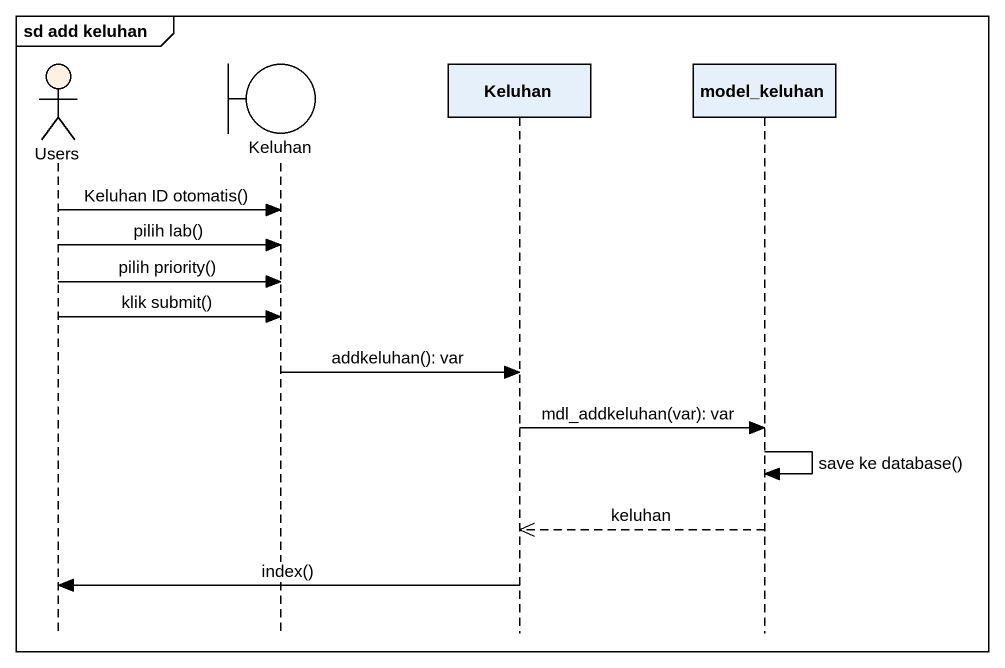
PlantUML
@startuml
mainframe sd add keluhan
hide footbox
actor Users #FCF2E3
boundary Keluhan
participant "Keluhan" as Keluhan_2
participant model_keluhan

Users -> Keluhan : Keluhan ID otomatis()
Users -> Keluhan : pilih lab()
Users -> Keluhan : pilih priority()
Users -> Keluhan : klik submit()
Keluhan -> Keluhan_2 : addkeluhan(): var
Keluhan_2 -> model_keluhan : mdl_addkeluhan(var): var
model_keluhan -> model_keluhan : save ke database()
model_keluhan -->> Keluhan_2 : keluhan
Keluhan_2 -> Users : index()
@enduml
